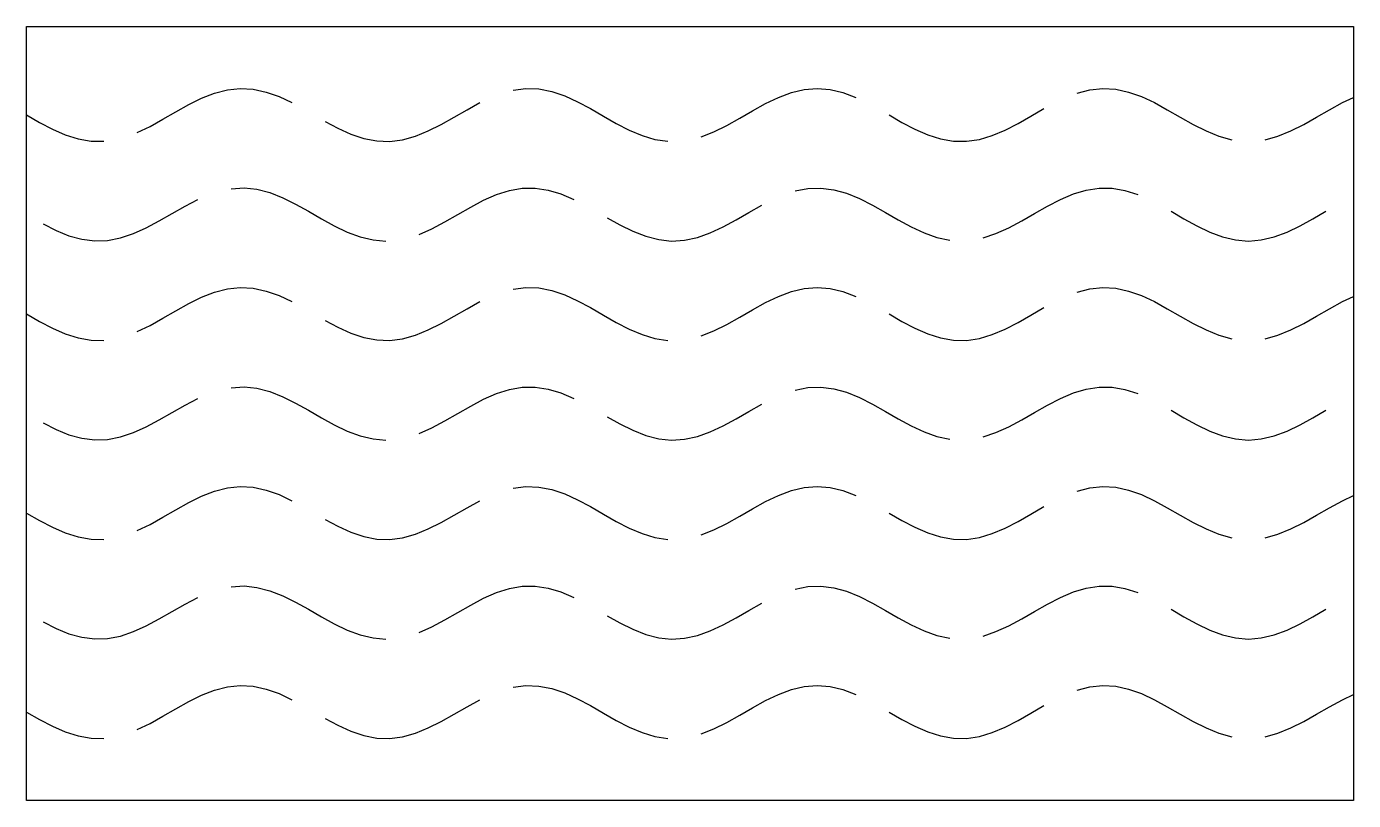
# Model space of a CAD drawing. Header units: millimetres. Extents: x 0 to 120, y 0 to 70.
import ezdxf

# ---------------------------------------------------------------- set-up
doc = ezdxf.new("R2010")
doc.units = ezdxf.units.MM
doc.layers.add('CUT', color=1, linetype='CONTINUOUS')

msp = doc.modelspace()

# ---------------------------------------------------------------- linework, layer by layer
at = {"layer": 'CUT'}
for points in [[(0, 70), (120, 70), (120, 0), (0, 0), (0, 70)], [(10, 60.4085), (11.1667, 60.9711), (12.3333, 61.615), (13.5, 62.2893), (14.6667, 62.9407), (15.8333, 63.5179), (17, 63.9752), (18.1667, 64.2765), (19.3333, 64.3981), (20.5, 64.3303), (21.6667, 64.0785), (22.8333, 63.6625), (24, 63.1153)], [(44, 64.244), (45.1667, 64.3922), (46.3333, 64.3515), (47.5, 64.1251), (48.6667, 63.7309), (49.8333, 63.2), (51, 62.5744), (52.1667, 61.9034), (53.3333, 61.24), (54.5, 60.6366), (55.6667, 60.1409), (56.8333, 59.792), (58, 59.6175)], [(61, 60.0248), (62.1667, 60.4821), (63.3333, 61.0593), (64.5, 61.7107), (65.6667, 62.385), (66.8333, 63.0289), (68, 63.5915), (69.1667, 64.0285), (70.3333, 64.3052), (71.5, 64.4), (72.6667, 64.3052), (73.8333, 64.0285), (75, 63.5915)], [(95, 63.9752), (96.1667, 64.2765), (97.3333, 64.3981), (98.5, 64.3303), (99.6667, 64.0785), (100.8333, 63.6625), (102, 63.1153), (103.1667, 62.4801), (104.3333, 61.8069), (105.5, 61.1489), (106.6667, 60.5582), (107.8333, 60.0813), (109, 59.756)], [(27, 61.4256), (28.1667, 60.8), (29.3333, 60.2691), (30.5, 59.8749), (31.6667, 59.6485), (32.8333, 59.6078), (34, 59.756), (35.1667, 60.0813), (36.3333, 60.5582), (37.5, 61.1489), (38.6667, 61.8069), (39.8333, 62.4801), (41, 63.1153)], [(78, 62), (79.1667, 61.3323), (80.3333, 60.7173), (81.5, 60.2036), (82.6667, 59.8317), (83.8333, 59.6311), (85, 59.6175), (86.1667, 59.792), (87.3333, 60.1409), (88.5, 60.6366), (89.6667, 61.24), (90.8333, 61.9034), (92, 62.5744)], [(112, 59.756), (113.1667, 60.0813), (114.3333, 60.5582), (115.5, 61.1489), (116.6667, 61.8069), (117.8333, 62.4801), (119, 63.1153), (120, 63.5844)], [(0, 62), (0, 62), (1.1667, 61.3323), (2.3333, 60.7173), (3.5, 60.2036), (4.6667, 59.8317), (5.8333, 59.6311), (7, 59.6175)], [(18.5, 55.3303), (19.6667, 55.3981), (20.8333, 55.2765), (22, 54.9752), (23.1667, 54.5179), (24.3333, 53.9407), (25.5, 53.2893), (26.6667, 52.615), (27.8333, 51.9711), (29, 51.4085), (30.1667, 50.9715), (31.3333, 50.6948), (32.5, 50.6)], [(35.5, 51.2036), (36.6667, 51.7173), (37.8333, 52.3323), (39, 53), (40.1667, 53.6677), (41.3333, 54.2827), (42.5, 54.7964), (43.6667, 55.1683), (44.8333, 55.3689), (46, 55.3825), (47.1667, 55.208), (48.3333, 54.8591), (49.5, 54.3634)], [(69.5, 55.1251), (70.6667, 55.3515), (71.8333, 55.3922), (73, 55.244), (74.1667, 54.9187), (75.3333, 54.4418), (76.5, 53.8511), (77.6667, 53.1931), (78.8333, 52.5199), (80, 51.8847), (81.1667, 51.3375), (82.3333, 50.9215), (83.5, 50.6697)], [(86.5, 50.8749), (87.6667, 51.2691), (88.8333, 51.8), (90, 52.4256), (91.1667, 53.0966), (92.3333, 53.76), (93.5, 54.3634), (94.6667, 54.8591), (95.8333, 55.208), (97, 55.3825), (98.1667, 55.3689), (99.3333, 55.1683), (100.5, 54.7964)], [(1.5, 52.1489), (2.6667, 51.5582), (3.8333, 51.0813), (5, 50.756), (6.1667, 50.6078), (7.3333, 50.6485), (8.5, 50.8749), (9.6667, 51.2691), (10.8333, 51.8), (12, 52.4256), (13.1667, 53.0966), (14.3333, 53.76), (15.5, 54.3634)], [(52.5, 52.7107), (53.6667, 52.0593), (54.8333, 51.4821), (56, 51.0248), (57.1667, 50.7235), (58.3333, 50.6019), (59.5, 50.6697), (60.6667, 50.9215), (61.8333, 51.3375), (63, 51.8847), (64.1667, 52.5199), (65.3333, 53.1931), (66.5, 53.8511)], [(103.5, 53.2893), (104.6667, 52.615), (105.8333, 51.9711), (107, 51.4085), (108.1667, 50.9715), (109.3333, 50.6948), (110.5, 50.6), (111.6667, 50.6948), (112.8333, 50.9715), (114, 51.4085), (115.1667, 51.9711), (116.3333, 52.615), (117.5, 53.2893)], [(10, 42.4085), (11.1667, 42.9711), (12.3333, 43.615), (13.5, 44.2893), (14.6667, 44.9407), (15.8333, 45.5179), (17, 45.9752), (18.1667, 46.2765), (19.3333, 46.3981), (20.5, 46.3303), (21.6667, 46.0785), (22.8333, 45.6625), (24, 45.1153)], [(44, 46.244), (45.1667, 46.3922), (46.3333, 46.3515), (47.5, 46.1251), (48.6667, 45.7309), (49.8333, 45.2), (51, 44.5744), (52.1667, 43.9034), (53.3333, 43.24), (54.5, 42.6366), (55.6667, 42.1409), (56.8333, 41.792), (58, 41.6175)], [(61, 42.0248), (62.1667, 42.4821), (63.3333, 43.0593), (64.5, 43.7107), (65.6667, 44.385), (66.8333, 45.0289), (68, 45.5915), (69.1667, 46.0285), (70.3333, 46.3052), (71.5, 46.4), (72.6667, 46.3052), (73.8333, 46.0285), (75, 45.5915)], [(95, 45.9752), (96.1667, 46.2765), (97.3333, 46.3981), (98.5, 46.3303), (99.6667, 46.0785), (100.8333, 45.6625), (102, 45.1153), (103.1667, 44.4801), (104.3333, 43.8069), (105.5, 43.1489), (106.6667, 42.5582), (107.8333, 42.0813), (109, 41.756)], [(27, 43.4256), (28.1667, 42.8), (29.3333, 42.2691), (30.5, 41.8749), (31.6667, 41.6485), (32.8333, 41.6078), (34, 41.756), (35.1667, 42.0813), (36.3333, 42.5582), (37.5, 43.1489), (38.6667, 43.8069), (39.8333, 44.4801), (41, 45.1153)], [(78, 44), (79.1667, 43.3323), (80.3333, 42.7173), (81.5, 42.2036), (82.6667, 41.8317), (83.8333, 41.6311), (85, 41.6175), (86.1667, 41.792), (87.3333, 42.1409), (88.5, 42.6366), (89.6667, 43.24), (90.8333, 43.9034), (92, 44.5744)], [(112, 41.756), (113.1667, 42.0813), (114.3333, 42.5582), (115.5, 43.1489), (116.6667, 43.8069), (117.8333, 44.4801), (119, 45.1153), (120, 45.5844)], [(0, 44), (0, 44), (1.1667, 43.3323), (2.3333, 42.7173), (3.5, 42.2036), (4.6667, 41.8317), (5.8333, 41.6311), (7, 41.6175)], [(18.5, 37.3303), (19.6667, 37.3981), (20.8333, 37.2765), (22, 36.9752), (23.1667, 36.5179), (24.3333, 35.9407), (25.5, 35.2893), (26.6667, 34.615), (27.8333, 33.9711), (29, 33.4085), (30.1667, 32.9715), (31.3333, 32.6948), (32.5, 32.6)], [(35.5, 33.2036), (36.6667, 33.7173), (37.8333, 34.3323), (39, 35), (40.1667, 35.6677), (41.3333, 36.2827), (42.5, 36.7964), (43.6667, 37.1683), (44.8333, 37.3689), (46, 37.3825), (47.1667, 37.208), (48.3333, 36.8591), (49.5, 36.3634)], [(69.5, 37.1251), (70.6667, 37.3515), (71.8333, 37.3922), (73, 37.244), (74.1667, 36.9187), (75.3333, 36.4418), (76.5, 35.8511), (77.6667, 35.1931), (78.8333, 34.5199), (80, 33.8847), (81.1667, 33.3375), (82.3333, 32.9215), (83.5, 32.6697)], [(86.5, 32.8749), (87.6667, 33.2691), (88.8333, 33.8), (90, 34.4256), (91.1667, 35.0966), (92.3333, 35.76), (93.5, 36.3634), (94.6667, 36.8591), (95.8333, 37.208), (97, 37.3825), (98.1667, 37.3689), (99.3333, 37.1683), (100.5, 36.7964)], [(1.5, 34.1489), (2.6667, 33.5582), (3.8333, 33.0813), (5, 32.756), (6.1667, 32.6078), (7.3333, 32.6485), (8.5, 32.8749), (9.6667, 33.2691), (10.8333, 33.8), (12, 34.4256), (13.1667, 35.0966), (14.3333, 35.76), (15.5, 36.3634)], [(52.5, 34.7107), (53.6667, 34.0593), (54.8333, 33.4821), (56, 33.0248), (57.1667, 32.7235), (58.3333, 32.6019), (59.5, 32.6697), (60.6667, 32.9215), (61.8333, 33.3375), (63, 33.8847), (64.1667, 34.5199), (65.3333, 35.1931), (66.5, 35.8511)], [(103.5, 35.2893), (104.6667, 34.615), (105.8333, 33.9711), (107, 33.4085), (108.1667, 32.9715), (109.3333, 32.6948), (110.5, 32.6), (111.6667, 32.6948), (112.8333, 32.9715), (114, 33.4085), (115.1667, 33.9711), (116.3333, 34.615), (117.5, 35.2893)], [(10, 24.4085), (11.1667, 24.9711), (12.3333, 25.615), (13.5, 26.2893), (14.6667, 26.9407), (15.8333, 27.5179), (17, 27.9752), (18.1667, 28.2765), (19.3333, 28.3981), (20.5, 28.3303), (21.6667, 28.0785), (22.8333, 27.6625), (24, 27.1153)], [(44, 28.244), (45.1667, 28.3922), (46.3333, 28.3515), (47.5, 28.1251), (48.6667, 27.7309), (49.8333, 27.2), (51, 26.5744), (52.1667, 25.9034), (53.3333, 25.24), (54.5, 24.6366), (55.6667, 24.1409), (56.8333, 23.792), (58, 23.6175)], [(61, 24.0248), (62.1667, 24.4821), (63.3333, 25.0593), (64.5, 25.7107), (65.6667, 26.385), (66.8333, 27.0289), (68, 27.5915), (69.1667, 28.0285), (70.3333, 28.3052), (71.5, 28.4), (72.6667, 28.3052), (73.8333, 28.0285), (75, 27.5915)], [(95, 27.9752), (96.1667, 28.2765), (97.3333, 28.3981), (98.5, 28.3303), (99.6667, 28.0785), (100.8333, 27.6625), (102, 27.1153), (103.1667, 26.4801), (104.3333, 25.8069), (105.5, 25.1489), (106.6667, 24.5582), (107.8333, 24.0813), (109, 23.756)], [(27, 25.4256), (28.1667, 24.8), (29.3333, 24.2691), (30.5, 23.8749), (31.6667, 23.6485), (32.8333, 23.6078), (34, 23.756), (35.1667, 24.0813), (36.3333, 24.5582), (37.5, 25.1489), (38.6667, 25.8069), (39.8333, 26.4801), (41, 27.1153)], [(78, 26), (79.1667, 25.3323), (80.3333, 24.7173), (81.5, 24.2036), (82.6667, 23.8317), (83.8333, 23.6311), (85, 23.6175), (86.1667, 23.792), (87.3333, 24.1409), (88.5, 24.6366), (89.6667, 25.24), (90.8333, 25.9034), (92, 26.5744)], [(112, 23.756), (113.1667, 24.0813), (114.3333, 24.5582), (115.5, 25.1489), (116.6667, 25.8069), (117.8333, 26.4801), (119, 27.1153), (120, 27.5844)], [(0, 26), (0, 26), (1.1667, 25.3323), (2.3333, 24.7173), (3.5, 24.2036), (4.6667, 23.8317), (5.8333, 23.6311), (7, 23.6175)], [(18.5, 19.3303), (19.6667, 19.3981), (20.8333, 19.2765), (22, 18.9752), (23.1667, 18.5179), (24.3333, 17.9407), (25.5, 17.2893), (26.6667, 16.615), (27.8333, 15.9711), (29, 15.4085), (30.1667, 14.9715), (31.3333, 14.6948), (32.5, 14.6)], [(35.5, 15.2036), (36.6667, 15.7173), (37.8333, 16.3323), (39, 17), (40.1667, 17.6677), (41.3333, 18.2827), (42.5, 18.7964), (43.6667, 19.1683), (44.8333, 19.3689), (46, 19.3825), (47.1667, 19.208), (48.3333, 18.8591), (49.5, 18.3634)], [(69.5, 19.1251), (70.6667, 19.3515), (71.8333, 19.3922), (73, 19.244), (74.1667, 18.9187), (75.3333, 18.4418), (76.5, 17.8511), (77.6667, 17.1931), (78.8333, 16.5199), (80, 15.8847), (81.1667, 15.3375), (82.3333, 14.9215), (83.5, 14.6697)], [(86.5, 14.8749), (87.6667, 15.2691), (88.8333, 15.8), (90, 16.4256), (91.1667, 17.0966), (92.3333, 17.76), (93.5, 18.3634), (94.6667, 18.8591), (95.8333, 19.208), (97, 19.3825), (98.1667, 19.3689), (99.3333, 19.1683), (100.5, 18.7964)], [(1.5, 16.1489), (2.6667, 15.5582), (3.8333, 15.0813), (5, 14.756), (6.1667, 14.6078), (7.3333, 14.6485), (8.5, 14.8749), (9.6667, 15.2691), (10.8333, 15.8), (12, 16.4256), (13.1667, 17.0966), (14.3333, 17.76), (15.5, 18.3634)], [(52.5, 16.7107), (53.6667, 16.0593), (54.8333, 15.4821), (56, 15.0248), (57.1667, 14.7235), (58.3333, 14.6019), (59.5, 14.6697), (60.6667, 14.9215), (61.8333, 15.3375), (63, 15.8847), (64.1667, 16.5199), (65.3333, 17.1931), (66.5, 17.8511)], [(103.5, 17.2893), (104.6667, 16.615), (105.8333, 15.9711), (107, 15.4085), (108.1667, 14.9715), (109.3333, 14.6948), (110.5, 14.6), (111.6667, 14.6948), (112.8333, 14.9715), (114, 15.4085), (115.1667, 15.9711), (116.3333, 16.615), (117.5, 17.2893)], [(10, 6.4085), (11.1667, 6.9711), (12.3333, 7.615), (13.5, 8.2893), (14.6667, 8.9407), (15.8333, 9.5179), (17, 9.9752), (18.1667, 10.2765), (19.3333, 10.3981), (20.5, 10.3303), (21.6667, 10.0785), (22.8333, 9.6625), (24, 9.1153)], [(44, 10.244), (45.1667, 10.3922), (46.3333, 10.3515), (47.5, 10.1251), (48.6667, 9.7309), (49.8333, 9.2), (51, 8.5744), (52.1667, 7.9034), (53.3333, 7.24), (54.5, 6.6366), (55.6667, 6.1409), (56.8333, 5.792), (58, 5.6175)], [(61, 6.0248), (62.1667, 6.4821), (63.3333, 7.0593), (64.5, 7.7107), (65.6667, 8.385), (66.8333, 9.0289), (68, 9.5915), (69.1667, 10.0285), (70.3333, 10.3052), (71.5, 10.4), (72.6667, 10.3052), (73.8333, 10.0285), (75, 9.5915)], [(95, 9.9752), (96.1667, 10.2765), (97.3333, 10.3981), (98.5, 10.3303), (99.6667, 10.0785), (100.8333, 9.6625), (102, 9.1153), (103.1667, 8.4801), (104.3333, 7.8069), (105.5, 7.1489), (106.6667, 6.5582), (107.8333, 6.0813), (109, 5.756)], [(27, 7.4256), (28.1667, 6.8), (29.3333, 6.2691), (30.5, 5.8749), (31.6667, 5.6485), (32.8333, 5.6078), (34, 5.756), (35.1667, 6.0813), (36.3333, 6.5582), (37.5, 7.1489), (38.6667, 7.8069), (39.8333, 8.4801), (41, 9.1153)], [(78, 8), (79.1667, 7.3323), (80.3333, 6.7173), (81.5, 6.2036), (82.6667, 5.8317), (83.8333, 5.6311), (85, 5.6175), (86.1667, 5.792), (87.3333, 6.1409), (88.5, 6.6366), (89.6667, 7.24), (90.8333, 7.9034), (92, 8.5744)], [(112, 5.756), (113.1667, 6.0813), (114.3333, 6.5582), (115.5, 7.1489), (116.6667, 7.8069), (117.8333, 8.4801), (119, 9.1153), (120, 9.5844)], [(0, 8), (0, 8), (1.1667, 7.3323), (2.3333, 6.7173), (3.5, 6.2036), (4.6667, 5.8317), (5.8333, 5.6311), (7, 5.6175)]]:
    msp.add_lwpolyline(points, dxfattribs=at)

doc.saveas('drawing.dxf')
